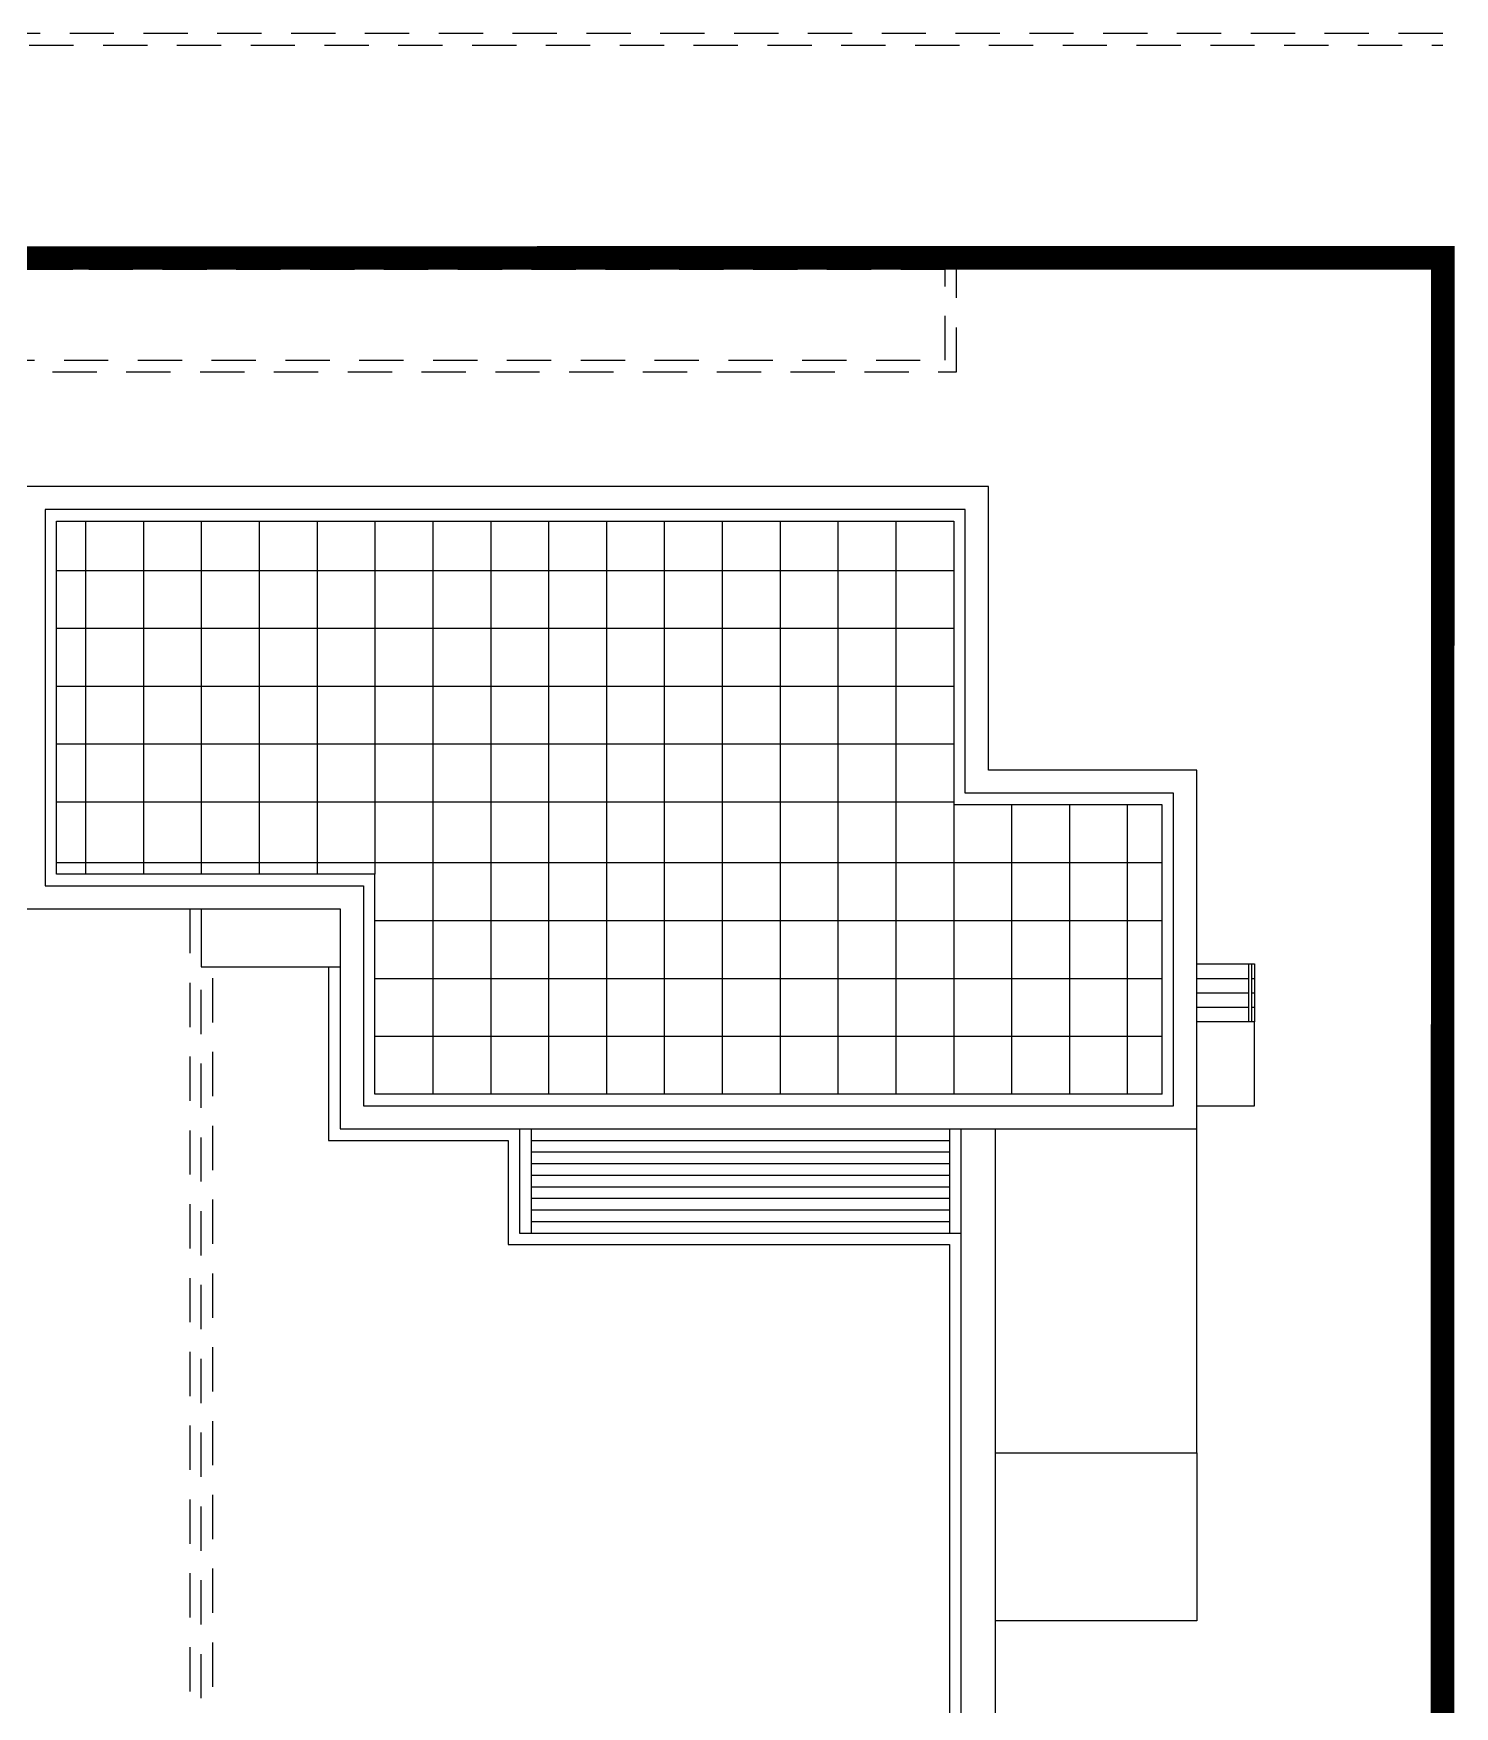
# Model space of a CAD drawing. Header units: millimetres. Extents: x 3775 to 244986, y 1861 to 55808.
# Drawn here: x 79537 to 80179, y 25083 to 25838 of the extents above; entities that cross this region are included whole.
import ezdxf
from ezdxf.enums import TextEntityAlignment as Align

# ---------------------------------------------------------------- set-up
doc = ezdxf.new("R2010")
doc.units = ezdxf.units.MM
doc.header["$LTSCALE"] = 100
doc.header["$MEASUREMENT"] = 0
doc.linetypes.add('-HID', pattern=[2.5, 1.5, -1])
doc.linetypes.add('HIDDEN', pattern=[2, 1, -1])
doc.layers.get('0').update_dxf_attribs({"linetype": 'CONTINUOUS'})
for name, color, linetype in [('ELE2', 3, 'CONTINUOUS'), ('ELE3', 6, 'CONTINUOUS'), ('ELE6', 8, 'CONTINUOUS'), ('HAT-252', 252, 'CONTINUOUS'), ('IHC', 3, 'CONTINUOUS'), ('LAND-2', 4, 'CONTINUOUS'), ('LAND-3', 9, 'CONTINUOUS'), ('TEXT(AXIS)', 2, 'CONTINUOUS'), ('트렌치', 9, 'CONTINUOUS')]:
    doc.layers.add(name, color=color, linetype=linetype)
doc.styles.add('MAP_맑은고딕', font='malgun_0.ttf')

# ---------------------------------------------------------------- blocks, each defined once
blk = doc.blocks.new('소화전(H)')
at = {"layer": 'IHC'}
h = blk.add_hatch(color=3, dxfattribs=at)
h.dxf.hatch_style = 1
h.paths.add_polyline_path([(-2.78, 0), (2.78, -1.8), (2.78, 0)])
at = {"linetype": 'HIDDEN', "ltscale": 0.2}
for points in [[(-2.78, -4.44), (-5.75, -4.44), (-5.75, 1), (-2.78, 1)], [(2.78, 1), (3.78, 1), (3.78, -4.44), (2.78, -4.44)]]:
    blk.add_lwpolyline(points, dxfattribs=at)
at = {"layer": 'IHC', "color": 3}
for p, q in [((2.78, -1.8), (-2.78, 0)), ((-2.78, -1.8), (2.78, -1.8))]:
    blk.add_line(p, q, dxfattribs=at)
blk.add_lwpolyline([(2.78, -1.8), (-2.78, -1.8), (-2.78, 0), (2.78, 0)], close=True, dxfattribs=at)
for centre in [(-1.95, -2.63), (0.05, -2.63), (2.08, -2.63)]:
    blk.add_circle(centre, 0.83, dxfattribs=at)
blk.add_arc((-3.78, -0.9), 1, 313.176, 226.824, dxfattribs=at)
at = {"layer": 'IHC', "color": 2, "style": 'MAP_맑은고딕'}
for s, p in [('L', (-1.84, -2.62)), ('B', (0.06, -2.62)), ('P', (2, -2.58))]:
    blk.add_text(s, height=1.38, rotation=180, dxfattribs=at).set_placement(p, align=Align.MIDDLE_CENTER)
blk = doc.blocks.new('A$C5041cb64')
at = {"xscale": 100, "yscale": 100, "zscale": 100, "rotation": 270}
blk.add_blockref('소화전(H)', (-302558, 164042), dxfattribs=at)
blk = doc.blocks.new('KEY PLAN_계단실G')
at = {"layer": 'ELE2', "color": 253, "ltscale": 0.1}
blk.add_lwpolyline([(-151.41, -294.98), (-163.17, -294.98), (-163.17, -1936.48), (-151.41, -1936.48), (-151.41, -294.98)], dxfattribs=at)
at = {"layer": 'ELE3', "color": 253, "ltscale": 0.1}
blk.add_lwpolyline([(-151.41, -404.74), (-83.3, -404.74), (-83.3, -294.98)], dxfattribs=at)
at = {"layer": 'ELE6', "color": 253, "ltscale": 0.1}
for points in [[(-83.3, -239.12), (-63.7, -239.12)], [(-65.66, -258.72), (-65.66, -239.12)], [(-64.68, -258.72), (-64.68, -239.12)], [(-63.7, -239.12), (-63.7, -258.72)], [(-83.3, -244.02), (-65.66, -244.02)], [(-83.3, -248.92), (-65.66, -248.92)], [(-64.68, -244.02), (-63.7, -244.02)], [(-64.68, -248.92), (-63.7, -248.92)], [(-83.3, -253.82), (-65.66, -253.82)], [(-64.68, -253.82), (-63.7, -253.82)], [(-83.3, -287.14), (-63.7, -287.14), (-63.7, -258.72), (-83.3, -258.72)], [(-83.3, -404.74), (-83.3, -461.58), (-151.41, -461.58)]]:
    blk.add_lwpolyline(points, dxfattribs=at)
at = {"layer": 'ELE6', "color": 253, "ltscale": 5}
for points in [[(-308.7, -298.9), (-167.09, -298.9)], [(-308.7, -302.82), (-167.09, -302.82)], [(-308.7, -306.74), (-167.09, -306.74)], [(-308.7, -310.66), (-167.09, -310.66)], [(-308.7, -314.58), (-167.09, -314.58)], [(-308.7, -318.5), (-167.09, -318.5)], [(-308.7, -322.42), (-167.09, -322.42)], [(-308.7, -326.34), (-167.09, -326.34)], [(-312.62, -330.26), (-163.17, -330.26)]]:
    blk.add_lwpolyline(points, dxfattribs=at)
at = {"layer": 'LAND-2', "color": 253, "linetype": '-HID', "ltscale": 0.1}
for points in [[(-347.41, -937.86), (-420.42, -937.86), (-420.42, -240.1)], [(-347.41, -933.94), (-416.5, -933.94), (-416.5, -240.1)]]:
    blk.add_lwpolyline(points, dxfattribs=at)
at = {"layer": 'LAND-3', "color": 253, "linetype": '-HID', "ltscale": 0.1}
for points in [[(0, 76.01), (-603.7, 76.01, 0.31169), (-826.14, -77.38), (-826.14, -77.42)], [(-821.96, -77.42, -0.309983), (-603.7, 72.09), (0, 72.09)]]:
    blk.add_lwpolyline(points, format="xyb", dxfattribs=at)
at = {"layer": 'LAND-3', "color": 1, "ltscale": 0.1, "const_width": 8}
blk.add_lwpolyline([(-4087.27, -2401.89), (-0.28, -2401.89), (0, 0), (-2016.7, -0.2)], dxfattribs=at)
at = {"layer": 'LAND-3', "color": 253, "linetype": '-HID', "ltscale": 0.1}
for points in [[(-595.84, -38.58), (-164.64, -38.58), (-164.64, -0.02), (-595.84, -0.02)], [(-591.92, -34.66), (-168.56, -34.66), (-168.56, -3.94), (-591.92, -3.94)]]:
    blk.add_lwpolyline(points, close=True, dxfattribs=at)
at = {"layer": '트렌치', "color": 253, "ltscale": 0.1}
for points in [[(-377.3, -220.5), (-377.3, -298.9), (-316.54, -298.9), (-316.54, -334.18), (-167.09, -334.18), (-167.09, -1897.28), (-316.54, -1897.28), (-316.54, -1932.56), (-377.3, -1932.56), (-377.3, -2007.04), (-434.14, -2007.04), (-434.14, -2140.81), (-3611.79, -2140.81), (-3611.79, -400.82)], [(-163.17, -294.98), (-163.17, -220.5)]]:
    blk.add_lwpolyline(points, dxfattribs=at)
at = {"layer": '트렌치', "color": 253, "linetype": '-HID', "ltscale": 0.1}
blk.add_lwpolyline([(-424.34, -220.5), (-424.34, -941.78), (-334.67, -941.78)], dxfattribs=at)
at = {"color": 253, "linetype": '-HID', "ltscale": 0.1, "xscale": 0.01959999999999999, "yscale": 0.01959999999999999, "zscale": 0.01959999999999999}
blk.add_blockref('A$C5041cb64', (5774.31, -3468.65), dxfattribs=at)
at = {"color": 253}
blk.add_wipeout([(-373.38, -220.5), (-373.38, -294.98), (-83.3, -294.98), (-83.3, -173.46), (-153.86, -173.46), (-153.86, -77.42), (-481.18, -77.42), (-481.18, -220.5)], dxfattribs=at)
at = {"layer": 'ELE6', "color": 253, "ltscale": 5}
for points in [[(-312.62, -294.98), (-312.62, -330.26)], [(-308.7, -294.98), (-308.7, -330.26)], [(-167.09, -294.98), (-167.09, -330.26)]]:
    blk.add_lwpolyline(points, dxfattribs=at)
at = {"layer": 'HAT-252', "color": 253, "ltscale": 0.1}
for points in [[(-459.62, -89.18), (-459.62, -208.74)], [(-440.02, -89.18), (-440.02, -208.74)], [(-420.42, -89.18), (-420.42, -208.74)], [(-400.82, -89.18), (-400.82, -208.74)], [(-381.22, -89.18), (-381.22, -208.74)], [(-361.62, -89.18), (-361.62, -208.74)], [(-342.02, -89.18), (-342.02, -283.22)], [(-322.42, -89.18), (-322.42, -283.22)], [(-302.82, -89.18), (-302.82, -283.22)], [(-283.22, -89.18), (-283.22, -283.22)], [(-263.62, -89.18), (-263.62, -283.22)], [(-244.02, -89.18), (-244.02, -283.22)], [(-224.42, -89.18), (-224.42, -283.22)], [(-204.82, -89.18), (-204.82, -283.22)], [(-185.22, -89.18), (-185.22, -283.22)], [(-469.42, -105.84), (-165.62, -105.84)], [(-469.42, -125.44), (-165.62, -125.44)], [(-469.42, -145.04), (-165.62, -145.04)], [(-469.42, -164.64), (-165.62, -164.64)], [(-469.42, -184.24), (-165.62, -184.24)], [(-165.62, -185.22), (-165.62, -283.22)], [(-146.02, -185.22), (-146.02, -283.22)], [(-126.42, -185.22), (-126.42, -283.22)], [(-106.82, -185.22), (-106.82, -283.22)], [(-469.42, -204.82), (-95.06, -204.82)], [(-361.62, -224.42), (-95.06, -224.42)], [(-361.62, -244.02), (-95.06, -244.02)], [(-361.62, -263.62), (-95.06, -263.62)]]:
    blk.add_lwpolyline(points, dxfattribs=at)
at = {"layer": '트렌치', "color": 253, "ltscale": 0.1}
for p, q in [((-469.42, -89.18), (-165.62, -89.18)), ((-469.42, -208.74), (-469.42, -89.18)), ((-165.62, -89.18), (-165.62, -185.22)), ((-95.06, -185.22), (-165.62, -185.22)), ((-95.06, -283.22), (-95.06, -185.22)), ((-361.62, -208.74), (-469.42, -208.74)), ((-361.62, -283.22), (-361.62, -208.74)), ((-95.06, -283.22), (-361.62, -283.22))]:
    blk.add_line(p, q, dxfattribs=at)
at = {"color": 253}
blk.add_wipeout([(-373.38, -220.5), (-373.38, -240.1), (-420.42, -240.1), (-420.42, -220.5)], dxfattribs=at)
at = {"layer": 'ELE2', "color": 253, "ltscale": 0.1}
blk.add_lwpolyline([(-420.42, -220.5), (-420.42, -240.1), (-373.38, -240.1)], dxfattribs=at)
at = {"layer": 'TEXT(AXIS)', "color": 253, "ltscale": 0.1}
for points in [[(-373.38, -220.5), (-373.38, -294.98), (-83.3, -294.98), (-83.3, -173.46), (-153.86, -173.46), (-153.86, -77.42), (-481.18, -77.42), (-481.18, -220.5), (-373.38, -220.5)], [(-365.54, -212.66), (-365.54, -287.14), (-91.14, -287.14), (-91.14, -181.3), (-161.7, -181.3), (-161.7, -85.26), (-473.34, -85.26), (-473.34, -212.66), (-365.54, -212.66)]]:
    blk.add_lwpolyline(points, dxfattribs=at)

msp = doc.modelspace()

# ---------------------------------------------------------------- block references
at = {"xscale": 1.333333333333333, "yscale": 1.333333333333333, "zscale": 1.333333333333333}
msp.add_blockref('KEY PLAN_계단실G', (80173.84, 25736.86), dxfattribs=at)

doc.saveas('drawing.dxf')
